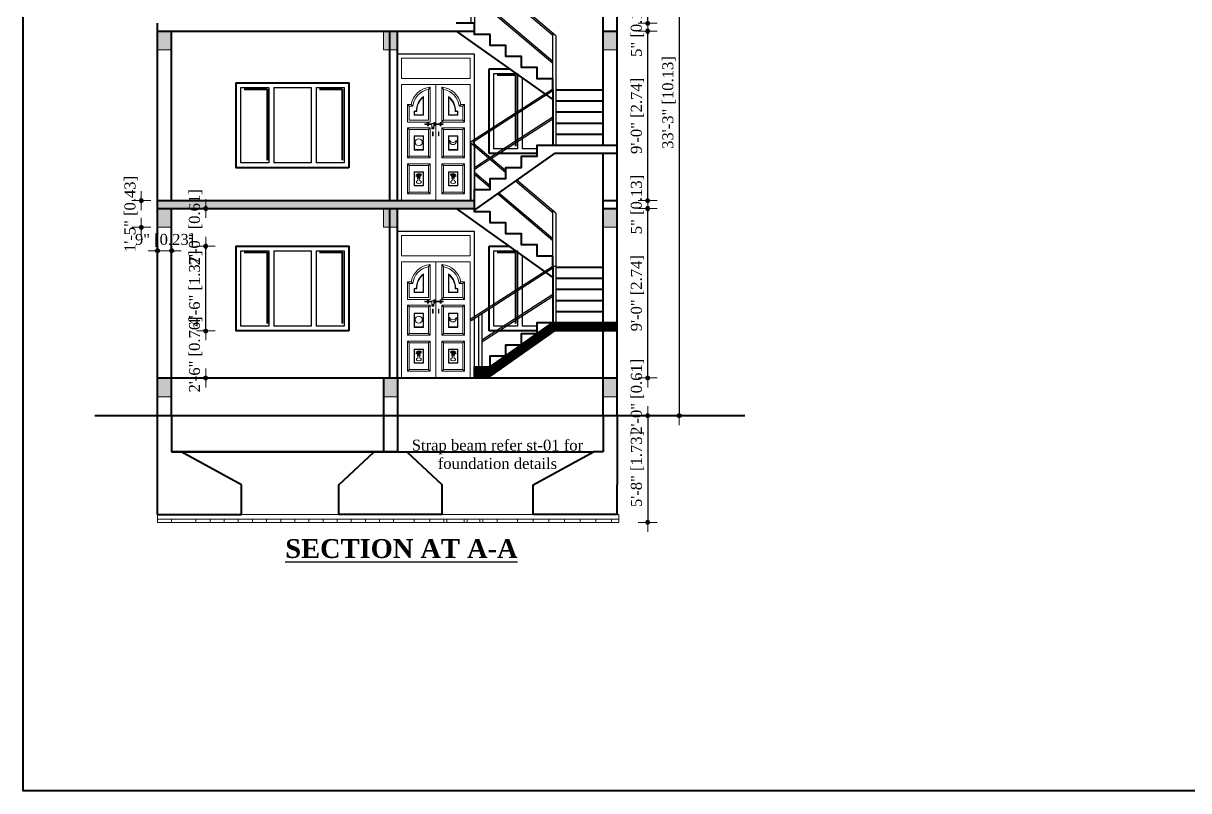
# Model space of a CAD drawing. Header units: feet. Extents: x 4160 to 31260, y -20219 to -1382.
# Drawn here: x 17057 to 17800, y -8677 to -8188 of the extents above; entities that cross this region are included whole.
import ezdxf

# ---------------------------------------------------------------- set-up
doc = ezdxf.new("R2010")
doc.units = ezdxf.units.FT
doc.header["$LTSCALE"] = 50
doc.header["$MEASUREMENT"] = 0
doc.header["$PDMODE"] = 34
doc.linetypes.add('ACAD_ISO02W100', pattern=[15, 12, -3])
for name, color, linetype, lineweight in [('DIMENISON', 152, 'Continuous', 9), ('DIMENSION', 142, 'Continuous', 13), ('DOOR ELEVATION', 21, 'Continuous', 15), ('elevation', 201, 'Continuous', 30), ('Elevation 2 _.15', 32, 'Continuous', 15), ('IES_WR_Elevation', 4, 'Continuous', 15), ('stair', 140, 'Continuous', 18), ('Text1', 3, 'Continuous', 25), ('wall', 6, 'Continuous', 40), ('WINDOW ELEVATION', 140, 'Continuous', 18)]:
    doc.layers.add(name, color=color, linetype=linetype, lineweight=lineweight)
doc.layers.add('Hatch', color=30, linetype='Continuous')
doc.layers.add('Text', color=7, linetype='Continuous')
doc.styles.add('7 INCH', font='times.ttf', dxfattribs={"height": 7})
doc.styles.add('NAVARAJ', font='times.ttf', dxfattribs={"height": 9})
doc.styles.add('PRADEEP', font='times.ttf', dxfattribs={"height": 7})
doc.dimstyles.new('7 INCH', dxfattribs={"dimscale": 0, "dimtxt": 7, "dimasz": 1, "dimexe": 2, "dimexo": 9, "dimgap": 2, "dimtad": 1, "dimdec": 0, "dimzin": 3, "dimdsep": 46, "dimlunit": 4, "dimtxsty": '7 INCH', "dimblk": 'DIM', "dimcen": 3, "dimdle": 3, "dimse1": 1, "dimse2": 1, "dimclrd": 256, "dimclre": 256, "dimclrt": 7, "dimadec": 1, "dimazin": 2, "dimtfac": 1, "dimtdec": 0, "dimtix": 1, "dimtofl": 0, "dimtmove": 2, "dimatfit": 3, "dimldrblk": 'DIM', "dimfxl": 2, "dimfrac": 2, "dimtolj": 2, "dimtzin": 0, "dimarcsym": 0})

# ---------------------------------------------------------------- blocks, each defined once
blk = doc.blocks.new('fgd111')
at = {"layer": 'DOOR ELEVATION'}
for p, q in [((7386.74, -2949.91), (7387.88, -2948.6)), ((7387.88, -2948.6), (7387.88, -2948.6)), ((7391.31, -2946.91), (7391.31, -3015.96)), ((7395.88, -2949.91), (7394.74, -2948.6)), ((7394.74, -2948.6), (7394.74, -2948.6)), ((7374.17, -2958.88), (7375.31, -2960.02)), ((7376.45, -2958.88), (7377.28, -2960.02)), ((7406.17, -2958.88), (7405.34, -2960.02)), ((7408.45, -2958.88), (7407.31, -2960.02)), ((7374.17, -2972.86), (7375.31, -2974.01)), ((7387.88, -2972.86), (7386.74, -2974.01)), ((7394.74, -2969.44), (7395.88, -2968.29)), ((7394.74, -2972.86), (7395.88, -2974.01)), ((7407.31, -2968.29), (7408.45, -2969.44)), ((7408.45, -2972.86), (7407.31, -2974.01)), ((7375.31, -2989.84), (7374.17, -2990.98)), ((7374.17, -2994.41), (7375.31, -2995.56)), ((7387.88, -2990.98), (7386.74, -2989.84)), ((7387.88, -2994.41), (7386.74, -2995.56)), ((7394.74, -2990.98), (7395.88, -2989.84)), ((7394.74, -2994.41), (7395.88, -2995.56)), ((7407.31, -2989.84), (7408.45, -2990.98)), ((7408.45, -2994.41), (7407.31, -2995.56)), ((7379.86, -3002), (7379.1, -3001.58)), ((7379.8, -3001.7), (7379.35, -3000.97)), ((7379.8, -3001.7), (7379.55, -3001.63)), ((7380.48, -3001.51), (7379.62, -3001.02)), ((7380.36, -3001.51), (7379.68, -3001.2)), ((7379.99, -3001.02), (7379.74, -3000.71)), ((7380.11, -3002.07), (7379.8, -3001.7)), ((7380.23, -3000.77), (7379.86, -3000.65)), ((7379.99, -3001.51), (7379.86, -3001.45)), ((7379.99, -3001.02), (7380.17, -3000.58)), ((7379.99, -3001.51), (7379.99, -3001.02)), ((7380.11, -3002.07), (7379.99, -3001.51)), ((7380.23, -3000.77), (7380.48, -3000.46)), ((7381.1, -3001.57), (7380.23, -3000.77)), ((7380.48, -3001.51), (7380.36, -3001.51)), ((7380.43, -3000.96), (7380.68, -3000.76)), ((7380.48, -3001.51), (7381.1, -3000.83)), ((7380.79, -3002.56), (7380.48, -3001.51)), ((7380.54, -3000.57), (7380.49, -3000.28)), ((7380.65, -3000.66), (7380.54, -3000.57)), ((7380.7, -3000.59), (7380.59, -3000.39)), ((7380.6, -3001.11), (7380.61, -3000.69)), ((7380.61, -3000.69), (7380.78, -3000.49)), ((7380.61, -3000.95), (7380.79, -3000.79)), ((7380.68, -3000.76), (7380.8, -3000.19)), ((7381.1, -3000.83), (7380.79, -3000.34)), ((7380.79, -3000.79), (7380.88, -3000.58)), ((7380.93, -3000.57), (7380.99, -3000.21)), ((7381.22, -3000.58), (7381.04, -3000.52)), ((7381.04, -3002.13), (7381.1, -3001.57)), ((7381.1, -3000.83), (7381.47, -3000.65)), ((7381.16, -3001.51), (7381.22, -3001.2)), ((7381.28, -3002), (7381.16, -3001.51)), ((7381.22, -3000.58), (7381.34, -3000.4)), ((7381.53, -3001.02), (7381.22, -3000.58)), ((7381.22, -3001.2), (7381.65, -3000.95)), ((7381.49, -3000.83), (7381.44, -3000.37)), ((7381.47, -3000.65), (7381.65, -3000.34)), ((7381.71, -3001.15), (7381.49, -3000.82)), ((7381.78, -3001.45), (7381.59, -3000.58)), ((7381.65, -3000.95), (7382.02, -3000.46)), ((7381.71, -3000.72), (7381.78, -3000.34)), ((7381.79, -3000.95), (7381.71, -3000.72)), ((7381.71, -3002.44), (7381.78, -3001.45)), ((7381.78, -3001.08), (7381.84, -3000.52)), ((7382.02, -3001.76), (7381.78, -3001.08)), ((7381.9, -3001.88), (7382.27, -3001.57)), ((7382.08, -3000.3), (7382.14, -3000.47)), ((7382.09, -3001.73), (7382.19, -3001.42)), ((7382.12, -3000.65), (7382.16, -3000.37)), ((7382.19, -3001.42), (7382.12, -3000.65)), ((7382.13, -3000.62), (7382.22, -3000.49)), ((7382.14, -3000.54), (7382.26, -3000.4)), ((7382.15, -3000.45), (7382.32, -3000.28)), ((7382.16, -3000.37), (7382.25, -3000.3)), ((7382.19, -3001.42), (7382.32, -3001.03)), ((7382.27, -3001.57), (7382.33, -3001.14)), ((7382.27, -3001.57), (7382.52, -3001.2)), ((7382.32, -3001.03), (7382.62, -3000.76)), ((7382.33, -3001.14), (7382.52, -3000.89)), ((7382.39, -3001.39), (7382.46, -3001.14)), ((7382.46, -3001.14), (7382.58, -3001.02)), ((7400.3, -3001.03), (7400, -3000.76)), ((7400.16, -3001.14), (7400.04, -3001.02)), ((7400.29, -3001.14), (7400.1, -3000.89)), ((7400.35, -3001.57), (7400.1, -3001.2)), ((7400.22, -3001.39), (7400.16, -3001.14)), ((7400.47, -3000.45), (7400.29, -3000.28)), ((7400.35, -3001.57), (7400.29, -3001.14)), ((7400.43, -3001.42), (7400.3, -3001.03)), ((7400.72, -3001.88), (7400.35, -3001.57)), ((7400.46, -3000.37), (7400.36, -3000.3)), ((7400.47, -3000.54), (7400.36, -3000.4)), ((7400.49, -3000.62), (7400.4, -3000.49)), ((7400.43, -3001.42), (7400.5, -3000.65)), ((7400.53, -3001.73), (7400.43, -3001.42)), ((7400.5, -3000.65), (7400.46, -3000.37)), ((7400.54, -3000.3), (7400.48, -3000.47)), ((7400.97, -3000.95), (7400.6, -3000.46)), ((7400.6, -3001.76), (7400.84, -3001.08)), ((7400.84, -3001.08), (7400.78, -3000.52)), ((7400.83, -3000.95), (7400.91, -3000.72)), ((7400.91, -3000.72), (7400.84, -3000.34)), ((7400.84, -3001.45), (7401.03, -3000.58)), ((7400.9, -3002.44), (7400.84, -3001.45)), ((7400.91, -3001.15), (7401.13, -3000.82)), ((7401.15, -3000.65), (7400.97, -3000.34)), ((7401.4, -3001.2), (7400.97, -3000.95)), ((7401.09, -3001.02), (7401.4, -3000.58)), ((7401.13, -3000.83), (7401.18, -3000.37)), ((7401.52, -3000.83), (7401.15, -3000.65)), ((7401.4, -3000.58), (7401.27, -3000.4)), ((7401.34, -3002), (7401.46, -3001.51)), ((7401.4, -3000.58), (7401.58, -3000.52)), ((7401.46, -3001.51), (7401.4, -3001.2)), ((7401.52, -3000.83), (7401.83, -3000.34)), ((7401.52, -3001.57), (7402.38, -3000.77)), ((7402.14, -3001.51), (7401.52, -3000.83)), ((7401.58, -3002.13), (7401.52, -3001.57)), ((7401.69, -3000.57), (7401.63, -3000.21)), ((7401.83, -3000.79), (7401.74, -3000.58)), ((7401.94, -3000.76), (7401.82, -3000.19)), ((7402.01, -3000.95), (7401.83, -3000.79)), ((7401.83, -3002.56), (7402.14, -3001.51)), ((7402, -3000.69), (7401.84, -3000.49)), ((7401.92, -3000.59), (7402.03, -3000.39)), ((7402.19, -3000.96), (7401.94, -3000.76)), ((7401.97, -3000.66), (7402.08, -3000.57)), ((7402.02, -3001.11), (7402, -3000.69)), ((7402.08, -3000.57), (7402.13, -3000.28)), ((7402.38, -3000.77), (7402.14, -3000.46)), ((7402.14, -3001.51), (7403, -3001.02)), ((7402.14, -3001.51), (7402.26, -3001.51)), ((7402.26, -3001.51), (7402.94, -3001.2)), ((7402.38, -3000.77), (7402.76, -3000.65)), ((7402.63, -3001.02), (7402.45, -3000.58)), ((7402.51, -3002.07), (7402.63, -3001.51)), ((7402.51, -3002.07), (7402.82, -3001.7)), ((7402.63, -3001.02), (7402.88, -3000.71)), ((7402.63, -3001.51), (7402.63, -3001.02)), ((7402.63, -3001.51), (7402.76, -3001.45)), ((7402.76, -3002), (7403.51, -3001.58)), ((7402.82, -3001.7), (7403.27, -3000.97)), ((7402.82, -3001.7), (7403.06, -3001.63)), ((7379.86, -3002), (7379.17, -3001.93)), ((7380.05, -3002.19), (7379.8, -3002.19)), ((7380.23, -3002.37), (7379.86, -3002)), ((7380.23, -3002.37), (7380.11, -3002.07)), ((7380.48, -3002.5), (7380.23, -3002.37)), ((7380.67, -3002.81), (7380.48, -3002.5)), ((7381.04, -3002.99), (7380.67, -3002.81)), ((7380.79, -3002.56), (7381.04, -3002.13)), ((7381.04, -3002.87), (7380.79, -3002.56)), ((7381.04, -3002.99), (7381.59, -3002.74)), ((7381.04, -3002.99), (7381.34, -3002.74)), ((7381.04, -3002.99), (7381.04, -3002.87)), ((7381.41, -3002.44), (7381.28, -3002)), ((7381.34, -3002.74), (7381.41, -3002.44)), ((7381.59, -3002.74), (7381.9, -3001.88)), ((7401.03, -3002.74), (7400.72, -3001.88)), ((7401.58, -3002.99), (7401.03, -3002.74)), ((7401.21, -3002.44), (7401.34, -3002)), ((7401.27, -3002.74), (7401.21, -3002.44)), ((7401.58, -3002.99), (7401.27, -3002.74)), ((7401.83, -3002.56), (7401.58, -3002.13)), ((7401.58, -3002.87), (7401.83, -3002.56)), ((7401.58, -3002.99), (7401.95, -3002.81)), ((7401.58, -3002.99), (7401.58, -3002.87)), ((7401.95, -3002.81), (7402.14, -3002.5)), ((7402.14, -3002.5), (7402.38, -3002.37)), ((7402.38, -3002.37), (7402.76, -3002)), ((7402.38, -3002.37), (7402.51, -3002.07)), ((7402.57, -3002.19), (7402.82, -3002.19)), ((7402.76, -3002), (7403.45, -3001.93)), ((7375.31, -3011.39), (7374.17, -3012.53)), ((7387.88, -3012.53), (7386.74, -3011.39)), ((7394.74, -3012.53), (7395.88, -3011.39)), ((7407.31, -3011.39), (7408.45, -3012.53))]:
    blk.add_line(p, q, dxfattribs=at)
for points in [[(7387.88, -2969.44), (7387.88, -2948.6, 0.33491), (7376.45, -2958.88), (7374.17, -2958.88), (7374.17, -2969.44)], [(7386.74, -2968.29), (7386.74, -2949.91, 0.327311), (7377.43, -2960.02), (7375.31, -2960.02), (7375.31, -2968.29)], [(7394.74, -2969.44), (7394.74, -2948.6, -0.33491), (7406.17, -2958.88), (7408.45, -2958.88), (7408.45, -2969.44)], [(7395.88, -2968.29), (7395.88, -2949.91, -0.327311), (7405.19, -2960.02), (7407.31, -2960.02), (7407.31, -2968.29)], [(7383.88, -2965.44), (7383.88, -2954.19, 0.238492), (7379.49, -2962.88), (7378.17, -2962.88), (7378.17, -2965.44)], [(7383.59, -2965.15), (7383.59, -2954.77, 0.231176), (7379.78, -2963.17), (7378.45, -2963.17), (7378.45, -2965.15)], [(7398.74, -2965.44), (7398.74, -2954.19, -0.238492), (7403.13, -2962.88), (7404.45, -2962.88), (7404.45, -2965.44)], [(7399.02, -2965.15), (7399.02, -2954.77, -0.231176), (7402.84, -2963.17), (7404.17, -2963.17), (7404.17, -2965.15)]]:
    blk.add_lwpolyline(points, format="xyb", close=True, dxfattribs=at)
for points in [[(7374.17, -2990.98), (7374.17, -2972.86), (7387.88, -2972.86), (7387.88, -2990.98)], [(7386.85, -2969.78), (7386.32, -2969.78), (7386.32, -2971.69), (7386.85, -2971.69)], [(7390.04, -2970.26), (7388.77, -2970.26), (7388.77, -2973.62), (7390.04, -2973.62)], [(7389.5, -2972.4), (7389.34, -2972.4), (7389.34, -2973.13), (7389.5, -2973.13)], [(7390.63, -2969.78), (7390.1, -2969.78), (7390.1, -2971.69), (7390.63, -2971.69)], [(7394.36, -2969.78), (7393.83, -2969.78), (7393.83, -2971.69), (7394.36, -2971.69)], [(7408.45, -2990.98), (7408.45, -2972.86), (7394.74, -2972.86), (7394.74, -2990.98)], [(7375.31, -2989.84), (7375.31, -2974.01), (7386.74, -2974.01), (7386.74, -2989.84)], [(7378.17, -2977.64), (7383.88, -2977.64), (7383.88, -2986.21), (7378.17, -2986.21)], [(7378.45, -2977.92), (7383.59, -2977.92), (7383.59, -2985.92), (7378.45, -2985.92)], [(7389.56, -2975.37), (7389.28, -2975.37), (7389.28, -2977.8), (7389.56, -2977.8)], [(7393.1, -2975.37), (7392.81, -2975.37), (7392.81, -2977.8), (7393.1, -2977.8)], [(7407.31, -2989.84), (7407.31, -2974.01), (7395.88, -2974.01), (7395.88, -2989.84)], [(7404.45, -2977.64), (7398.74, -2977.64), (7398.74, -2986.21), (7404.45, -2986.21)], [(7404.17, -2977.92), (7399.02, -2977.92), (7399.02, -2985.92), (7404.17, -2985.92)], [(7374.17, -3012.53), (7374.17, -2994.41), (7387.88, -2994.41), (7387.88, -3012.53)], [(7408.45, -3012.53), (7408.45, -2994.41), (7394.74, -2994.41), (7394.74, -3012.53)], [(7375.31, -3011.39), (7375.31, -2995.56), (7386.74, -2995.56), (7386.74, -3011.39)], [(7383.88, -3007.76), (7378.17, -3007.76), (7378.17, -2999.19), (7383.88, -2999.19)], [(7383.59, -3007.47), (7378.45, -3007.47), (7378.45, -2999.47), (7383.59, -2999.47)], [(7407.31, -3011.39), (7407.31, -2995.56), (7395.88, -2995.56), (7395.88, -3011.39)], [(7398.74, -3007.76), (7404.45, -3007.76), (7404.45, -2999.19), (7398.74, -2999.19)], [(7399.02, -3007.47), (7404.17, -3007.47), (7404.17, -2999.47), (7399.02, -2999.47)]]:
    blk.add_lwpolyline(points, close=True, dxfattribs=at)
for points in [[(7386.32, -2970.45), (7384.73, -2970.45), (7384.73, -2970.9), (7386.32, -2970.9)], [(7388.77, -2970.45), (7386.85, -2970.45)], [(7386.85, -2970.9), (7388.77, -2970.9)], [(7390.1, -2970.45), (7390.04, -2970.45)], [(7390.04, -2970.9), (7390.1, -2970.9)], [(7393.83, -2970.45), (7390.63, -2970.45)], [(7390.63, -2970.9), (7393.83, -2970.9)], [(7394.36, -2970.9), (7395.55, -2970.9), (7395.55, -2970.45), (7394.36, -2970.45)]]:
    blk.add_lwpolyline(points, dxfattribs=at)
blk.add_circle((7381, -2981.6), 2.13, dxfattribs=at)
for centre, radius, start, end in [((7401.48, -2980.87), 2.13, 162.15629, 17.84371), ((7401.48, -2979.57), 2.13, 197.84371, 342.15629), ((7381.04, -3001.23), 4.98, 258.83134, 281.16866), ((7401.58, -3001.23), 4.98, 258.83134, 281.16866)]:
    blk.add_arc(centre, radius, start, end, dxfattribs=at)
blk.add_ellipse((7381.04, -3002.92), major_axis=(-0.701, 0), ratio=0.098223, dxfattribs=at)
at = {"layer": 'DOOR ELEVATION', "extrusion": (0, 0, -1)}
blk.add_ellipse((7401.58, -3002.92), major_axis=(0.701, 0), ratio=0.098223, dxfattribs=at)
at = {"layer": 'DOOR ELEVATION'}
for points in [[(7380.34, -3002.92), (7380.34, -3003.25), (7380.67, -3003.82), (7380.4, -3004.46), (7379.6, -3005.16), (7380.07, -3006.12)], [(7381.74, -3002.92), (7381.74, -3003.25), (7381.4, -3003.82), (7381.67, -3004.46), (7382.47, -3005.16), (7382, -3006.12)], [(7400.88, -3002.92), (7400.88, -3003.25), (7401.21, -3003.82), (7400.95, -3004.46), (7400.15, -3005.16), (7400.62, -3006.12)], [(7402.28, -3002.92), (7402.28, -3003.25), (7401.95, -3003.82), (7402.22, -3004.46), (7403.01, -3005.16), (7402.55, -3006.12)]]:
    blk.add_spline(points, degree=3, dxfattribs=at)
at = {"layer": 'elevation'}
for p, q in [((7414.31, -2928.74), (7368.31, -2928.74)), ((7368.31, -2928.74), (7368.31, -3016.53)), ((7414.31, -3016.53), (7414.31, -2928.74)), ((7368.31, -3016.53), (7370.74, -3016.53)), ((7411.88, -3016.53), (7414.31, -3016.53))]:
    blk.add_line(p, q, dxfattribs=at)
at = {"layer": 'WINDOW ELEVATION'}
for p, q in [((7370.74, -2943.48), (7370.74, -2931.17)), ((7370.74, -2931.17), (7411.88, -2931.17)), ((7411.88, -2931.17), (7411.88, -2943.48)), ((7370.74, -2943.48), (7411.88, -2943.48)), ((7370.74, -3016.53), (7370.74, -2946.91)), ((7370.74, -2946.91), (7411.88, -2946.91)), ((7411.88, -2946.91), (7411.88, -3016.53))]:
    blk.add_line(p, q, dxfattribs=at)
blk = doc.blocks.new('beam')
at = {"layer": 'Hatch', "ltscale": 0.1}
h = blk.add_hatch(color=256, dxfattribs=at)
h.dxf.hatch_style = 1
h.paths.add_polyline_path([(7529.19, -9342.29), (7520.19, -9342.29), (7520.19, -9354.29), (7529.19, -9354.29)])
at = {"layer": 'Elevation 2 _.15', "ltscale": 0.1}
blk.add_lwpolyline([(7520.19, -9342.29), (7529.19, -9342.29), (7529.19, -9354.29), (7520.19, -9354.29)], close=True, dxfattribs=at)
blk = doc.blocks.new('DIM')
at = {"layer": 'DIMENSION'}
h = blk.add_hatch(color=256, dxfattribs=at)
h.paths.add_polyline_path([(0, 1.28), (0, 0), (1.28, 0, 0.414214)])
h.paths.add_polyline_path([(1.28, 0), (0, 0), (0, -1.28, 0.414214)])
h.paths.add_polyline_path([(0, 0), (-1.28, 0, 0.414214), (0, -1.28)])
h.paths.add_polyline_path([(0, 1.28, 0.414214), (-1.28, 0), (0, 0)])
for p, q in [((-6, 0), (6, 0)), ((0, 6), (0, -6))]:
    blk.add_line(p, q, dxfattribs=at)
blk.add_circle((0, 0), 1.28, dxfattribs=at)
blk = doc.blocks.new('*D297')
at = {"layer": 'Defpoints', "color": 0, "ltscale": 0.1, "transparency": 16777216}
for p in [(17516.9, -8438.09), (17436.54, -8506.09), (17455.04, -8506.09)]:
    blk.add_point(p, dxfattribs=at)
at = {"layer": 'DIMENISON', "lineweight": -2, "ltscale": 0.1, "transparency": 16777216}
blk.add_line((17455.04, -8439.09), (17455.04, -8505.09), dxfattribs=at)
for p, rotation in [((17455.04, -8438.09), 90), ((17455.04, -8506.09), 270)]:
    blk.add_blockref('DIM', p, dxfattribs=dict(at, rotation=rotation))
at = {"layer": 'DIMENISON', "color": 7, "ltscale": 0.1, "transparency": 16777216, "insert": (17448.51, -8472.09), "char_height": 7, "attachment_point": 5, "rotation": 90, "style": '7 INCH'}
blk.add_mtext('\\A2;5\'-8" [1.73]', dxfattribs=at)
blk = doc.blocks.new('*D298')
at = {"layer": 'Defpoints', "color": 0, "ltscale": 0.1, "transparency": 16777216}
for p in [(17435.54, -8414.09), (17455.04, -8414.09), (17516.9, -8438.09)]:
    blk.add_point(p, dxfattribs=at)
at = {"layer": 'DIMENISON', "lineweight": -2, "ltscale": 0.1, "transparency": 16777216}
for p, q in [((17455.04, -8413.09), (17455.04, -8412.09)), ((17455.04, -8439.09), (17455.04, -8440.09))]:
    blk.add_line(p, q, dxfattribs=at)
for p, rotation in [((17455.04, -8414.09), 270), ((17455.04, -8438.09), 90)]:
    blk.add_blockref('DIM', p, dxfattribs=dict(at, rotation=rotation))
at = {"layer": 'DIMENISON', "color": 7, "ltscale": 0.1, "transparency": 16777216, "insert": (17448.51, -8426.09), "char_height": 7, "attachment_point": 5, "rotation": 90, "style": '7 INCH'}
blk.add_mtext('\\A2;2\'-0" [0.61]', dxfattribs=at)
blk = doc.blocks.new('*D299')
at = {"layer": 'Defpoints', "color": 0, "ltscale": 0.1, "transparency": 16777216}
for p in [(17435.54, -8306.09), (17455.04, -8306.09), (17435.54, -8414.09)]:
    blk.add_point(p, dxfattribs=at)
at = {"layer": 'DIMENISON', "lineweight": -2, "ltscale": 0.1, "transparency": 16777216}
blk.add_line((17455.04, -8413.09), (17455.04, -8307.09), dxfattribs=at)
for p, rotation in [((17455.04, -8306.09), 90), ((17455.04, -8414.09), 270)]:
    blk.add_blockref('DIM', p, dxfattribs=dict(at, rotation=rotation))
at = {"layer": 'DIMENISON', "color": 7, "ltscale": 0.1, "transparency": 16777216, "insert": (17448.51, -8360.09), "char_height": 7, "attachment_point": 5, "rotation": 90, "style": '7 INCH'}
blk.add_mtext('\\A2;9\'-0" [2.74]', dxfattribs=at)
blk = doc.blocks.new('*D300')
at = {"layer": 'Defpoints', "color": 0, "ltscale": 0.1, "transparency": 16777216}
for p in [(17435.54, -8301.09), (17455.04, -8301.09), (17435.54, -8306.09)]:
    blk.add_point(p, dxfattribs=at)
at = {"layer": 'DIMENISON', "lineweight": -2, "ltscale": 0.1, "transparency": 16777216}
for p, q in [((17455.04, -8300.09), (17455.04, -8299.09)), ((17455.04, -8307.09), (17455.04, -8308.09))]:
    blk.add_line(p, q, dxfattribs=at)
for p, rotation in [((17455.04, -8301.09), 270), ((17455.04, -8306.09), 90)]:
    blk.add_blockref('DIM', p, dxfattribs=dict(at, rotation=rotation))
at = {"layer": 'DIMENISON', "color": 7, "ltscale": 0.1, "transparency": 16777216, "insert": (17448.51, -8303.59), "char_height": 7, "attachment_point": 5, "rotation": 90, "style": '7 INCH'}
blk.add_mtext('\\A2;5" [0.13]', dxfattribs=at)
blk = doc.blocks.new('*D301')
at = {"layer": 'Defpoints', "color": 0, "ltscale": 0.1, "transparency": 16777216}
for p in [(17435.54, -8193.09), (17455.04, -8193.09), (17435.54, -8301.09)]:
    blk.add_point(p, dxfattribs=at)
at = {"layer": 'DIMENISON', "lineweight": -2, "ltscale": 0.1, "transparency": 16777216}
blk.add_line((17455.04, -8300.09), (17455.04, -8194.09), dxfattribs=at)
for p, rotation in [((17455.04, -8193.09), 90), ((17455.04, -8301.09), 270)]:
    blk.add_blockref('DIM', p, dxfattribs=dict(at, rotation=rotation))
at = {"layer": 'DIMENISON', "color": 7, "ltscale": 0.1, "transparency": 16777216, "insert": (17448.51, -8247.09), "char_height": 7, "attachment_point": 5, "rotation": 90, "style": '7 INCH'}
blk.add_mtext('\\A2;9\'-0" [2.74]', dxfattribs=at)
blk = doc.blocks.new('*D302')
at = {"layer": 'Defpoints', "color": 0, "ltscale": 0.1, "transparency": 16777216}
for p in [(17435.54, -8188.09), (17455.04, -8188.09), (17435.54, -8193.09)]:
    blk.add_point(p, dxfattribs=at)
at = {"layer": 'DIMENISON', "lineweight": -2, "ltscale": 0.1, "transparency": 16777216}
for p, q in [((17455.04, -8187.09), (17455.04, -8186.09)), ((17455.04, -8194.09), (17455.04, -8195.09))]:
    blk.add_line(p, q, dxfattribs=at)
for p, rotation in [((17455.04, -8188.09), 270), ((17455.04, -8193.09), 90)]:
    blk.add_blockref('DIM', p, dxfattribs=dict(at, rotation=rotation))
at = {"layer": 'DIMENISON', "color": 7, "ltscale": 0.1, "transparency": 16777216, "insert": (17448.51, -8190.59), "char_height": 7, "attachment_point": 5, "rotation": 90, "style": '7 INCH'}
blk.add_mtext('\\A2;5" [0.13]', dxfattribs=at)
blk = doc.blocks.new('*D303')
at = {"layer": 'Defpoints', "color": 0, "ltscale": 0.1, "transparency": 16777216}
for p in [(17435.54, -8080.09), (17455.04, -8080.09), (17435.54, -8188.09)]:
    blk.add_point(p, dxfattribs=at)
at = {"layer": 'DIMENISON', "lineweight": -2, "ltscale": 0.1, "transparency": 16777216}
blk.add_line((17455.04, -8187.09), (17455.04, -8081.09), dxfattribs=at)
for p, rotation in [((17455.04, -8080.09), 90), ((17455.04, -8188.09), 270)]:
    blk.add_blockref('DIM', p, dxfattribs=dict(at, rotation=rotation))
at = {"layer": 'DIMENISON', "color": 7, "ltscale": 0.1, "transparency": 16777216, "insert": (17448.51, -8134.09), "char_height": 7, "attachment_point": 5, "rotation": 90, "style": '7 INCH'}
blk.add_mtext('\\A2;9\'-0" [2.74]', dxfattribs=at)
blk = doc.blocks.new('*D306')
at = {"layer": 'Defpoints', "color": 0, "ltscale": 0.1, "transparency": 16777216}
for p in [(17435.54, -8039.09), (17435.54, -8438.09), (17475.08, -8438.09)]:
    blk.add_point(p, dxfattribs=at)
at = {"layer": 'stair', "lineweight": -2, "ltscale": 0.1, "transparency": 16777216}
blk.add_line((17475.08, -8040.09), (17475.08, -8437.09), dxfattribs=at)
for p, rotation in [((17475.08, -8039.09), 90), ((17475.08, -8438.09), 270)]:
    blk.add_blockref('DIM', p, dxfattribs=dict(at, rotation=rotation))
at = {"layer": 'stair', "color": 7, "ltscale": 0.1, "transparency": 16777216, "insert": (17468.56, -8238.59), "char_height": 7, "attachment_point": 5, "rotation": 90, "style": '7 INCH'}
blk.add_mtext('\\A2;33\'-3" [10.13]', dxfattribs=at)
blk = doc.blocks.new('*D307')
at = {"layer": 'Defpoints', "color": 0, "ltscale": 0.1, "transparency": 16777216}
for p in [(17192.63, -8384.09), (17173.36, -8414.09), (17192.63, -8414.09)]:
    blk.add_point(p, dxfattribs=at)
at = {"layer": 'stair', "lineweight": -2, "ltscale": 0.1, "transparency": 16777216}
for p, q in [((17173.36, -8383.09), (17173.36, -8382.09)), ((17173.36, -8415.09), (17173.36, -8416.09))]:
    blk.add_line(p, q, dxfattribs=at)
for p, rotation in [((17173.36, -8384.09), 270), ((17173.36, -8414.09), 90)]:
    blk.add_blockref('DIM', p, dxfattribs=dict(at, rotation=rotation))
at = {"layer": 'stair', "color": 7, "ltscale": 0.1, "transparency": 16777216, "insert": (17166.84, -8399.09), "char_height": 7, "attachment_point": 5, "rotation": 90, "style": '7 INCH'}
blk.add_mtext('\\A2;2\'-6" [0.76]', dxfattribs=at)
blk = doc.blocks.new('*D308')
at = {"layer": 'Defpoints', "color": 0, "ltscale": 0.1, "transparency": 16777216}
for p in [(17173.36, -8330.09), (17192.63, -8330.09), (17192.63, -8384.09)]:
    blk.add_point(p, dxfattribs=at)
at = {"layer": 'stair', "lineweight": -2, "ltscale": 0.1, "transparency": 16777216}
blk.add_line((17173.36, -8383.09), (17173.36, -8331.09), dxfattribs=at)
for p, rotation in [((17173.36, -8330.09), 90), ((17173.36, -8384.09), 270)]:
    blk.add_blockref('DIM', p, dxfattribs=dict(at, rotation=rotation))
at = {"layer": 'stair', "color": 7, "ltscale": 0.1, "transparency": 16777216, "insert": (17166.84, -8357.09), "char_height": 7, "attachment_point": 5, "rotation": 90, "style": '7 INCH'}
blk.add_mtext('\\A2;4\'-6" [1.37]', dxfattribs=at)
blk = doc.blocks.new('*D309')
at = {"layer": 'Defpoints', "color": 0, "ltscale": 0.1, "transparency": 16777216}
for p in [(17151.59, -8306.09), (17173.36, -8306.09), (17192.63, -8330.09)]:
    blk.add_point(p, dxfattribs=at)
at = {"layer": 'stair', "lineweight": -2, "ltscale": 0.1, "transparency": 16777216}
for p, q in [((17173.36, -8305.09), (17173.36, -8304.09)), ((17173.36, -8331.09), (17173.36, -8332.09))]:
    blk.add_line(p, q, dxfattribs=at)
for p, rotation in [((17173.36, -8306.09), 270), ((17173.36, -8330.09), 90)]:
    blk.add_blockref('DIM', p, dxfattribs=dict(at, rotation=rotation))
at = {"layer": 'stair', "color": 7, "ltscale": 0.1, "transparency": 16777216, "insert": (17166.84, -8318.09), "char_height": 7, "attachment_point": 5, "rotation": 90, "style": '7 INCH'}
blk.add_mtext('\\A2;2\'-0" [0.61]', dxfattribs=at)
blk = doc.blocks.new('*D310')
at = {"layer": 'Defpoints', "color": 0, "ltscale": 0.1, "transparency": 16777216}
for p in [(17142.59, -8301.09), (17132.26, -8318.09), (17142.59, -8318.09)]:
    blk.add_point(p, dxfattribs=at)
at = {"layer": 'stair', "lineweight": -2, "ltscale": 0.1, "transparency": 16777216}
for p, q in [((17132.26, -8300.09), (17132.26, -8299.09)), ((17132.26, -8319.09), (17132.26, -8320.09))]:
    blk.add_line(p, q, dxfattribs=at)
for p, rotation in [((17132.26, -8301.09), 270), ((17132.26, -8318.09), 90)]:
    blk.add_blockref('DIM', p, dxfattribs=dict(at, rotation=rotation))
at = {"layer": 'stair', "color": 7, "ltscale": 0.1, "transparency": 16777216, "insert": (17125.74, -8309.59), "char_height": 7, "attachment_point": 5, "rotation": 90, "style": '7 INCH'}
blk.add_mtext('\\A2;1\'-5" [0.43]', dxfattribs=at)
blk = doc.blocks.new('*D311')
at = {"layer": 'Defpoints', "color": 0, "ltscale": 0.1, "transparency": 16777216}
for p in [(17142.59, -8318.09), (17151.59, -8318.09), (17151.59, -8333.04)]:
    blk.add_point(p, dxfattribs=at)
at = {"layer": 'stair', "lineweight": -2, "ltscale": 0.1, "transparency": 16777216}
for p, q in [((17141.59, -8333.04), (17140.59, -8333.04)), ((17152.59, -8333.04), (17153.59, -8333.04))]:
    blk.add_line(p, q, dxfattribs=at)
blk.add_blockref('DIM', (17142.59, -8333.04), dxfattribs=at)
at = {"layer": 'stair', "lineweight": -2, "ltscale": 0.1, "transparency": 16777216, "rotation": 180}
blk.add_blockref('DIM', (17151.59, -8333.04), dxfattribs=at)
at = {"layer": 'stair', "color": 7, "ltscale": 0.1, "transparency": 16777216, "insert": (17147.09, -8326.51), "char_height": 7, "attachment_point": 5, "style": '7 INCH'}
blk.add_mtext('\\A2;9" [0.23]', dxfattribs=at)

msp = doc.modelspace()

# ---------------------------------------------------------------- hatches: boundary and pattern name
at = {"layer": 'stair', "ltscale": 0.1}
h = msp.add_hatch(color=8, dxfattribs=at)
h.dxf.hatch_style = 1
h.paths.add_polyline_path([(17344.54, -8301.09), (17142.59, -8301.09), (17142.59, -8306.09), (17332.96, -8306.09), (17344.54, -8306.09)])
at = {"layer": 'wall', "ltscale": 0.1}
h = msp.add_hatch(dxfattribs=at)
h.set_pattern_fill('ANSI31', color=256)
h.paths.add_polyline_path([(17396.13, -8383.78), (17435.54, -8383.78), (17435.54, -8378.78), (17394.54, -8378.78), (17344.54, -8414.09), (17353.21, -8414.09)])
h = msp.add_hatch(dxfattribs=at)
h.set_pattern_fill('ANSI31', color=256)
h.paths.add_polyline_path([(17354.54, -8407.03), (17344.54, -8407.03), (17344.54, -8414.09)])

# ---------------------------------------------------------------- linework, layer by layer
at = {"layer": 'elevation', "ltscale": 0.1}
for p, q in [((17396.54, -8196.16), (17344.54, -8152.09)), ((17394.54, -8195.78), (17344.54, -8153.4)), ((17394.54, -8212.47), (17344.54, -8170.09)), ((17394.54, -8213.78), (17344.54, -8171.4)), ((17394.54, -8230.47), (17394.54, -8265.78)), ((17396.54, -8230.47), (17396.54, -8265.78)), ((17354.54, -8291.57), (17344.54, -8283.09)), ((17354.54, -8292.88), (17344.54, -8284.4)), ((17394.54, -8326.78), (17359.23, -8296.84)), ((17394.54, -8325.47), (17360.07, -8296.25)), ((17394.54, -8342.78), (17396.54, -8342.78)), ((17394.54, -8343.47), (17394.54, -8378.78)), ((17396.54, -8343.47), (17396.54, -8378.78)), ((17342.56, -8377.37), (17341.96, -8376.56))]:
    msp.add_line(p, q, dxfattribs=at)
for points in [[(17342.54, -8188.09), (17342.54, -8152.09), (17344.54, -8152.09), (17344.54, -8188.09)], [(17394.54, -8230.47), (17394.54, -8194.47)], [(17396.54, -8196.16), (17396.54, -8230.47)], [(17354.48, -8273.52), (17394.54, -8247.78)], [(17355.28, -8274.19), (17394.54, -8248.97)], [(17342.54, -8301.09), (17342.54, -8264.71)], [(17344.54, -8266.4), (17344.54, -8301.09)], [(17344.54, -8279.9), (17353.6, -8274.08)], [(17344.54, -8281.09), (17354.4, -8274.76)], [(17394.54, -8308.78), (17370.81, -8288.66)], [(17396.54, -8309.16), (17371.65, -8288.07)], [(17394.54, -8343.47), (17394.54, -8307.47)], [(17396.54, -8309.16), (17396.54, -8343.47)], [(17341.96, -8376.56), (17394.54, -8342.78)], [(17342.56, -8377.37), (17394.54, -8343.97)], [(17349.4, -8389.78), (17394.54, -8360.78)], [(17349.4, -8390.97), (17394.54, -8361.97)], [(17347.4, -8407.03), (17347.4, -8374.25)], [(17349.4, -8372.97), (17349.4, -8407.03)]]:
    msp.add_lwpolyline(points, dxfattribs=at)
for points in [[(17364.54, -8283.35), (17342.55, -8264.72, -0.504044), (17342.66, -8263.11), (17394.54, -8229.78)], [(17364.54, -8282.04), (17344.23, -8264.83, -0.504044), (17344.34, -8263.22), (17394.54, -8230.97)]]:
    msp.add_lwpolyline(points, format="xyb", dxfattribs=at)
at = {"layer": 'Hatch', "linetype": 'Continuous'}
for p, q in [((17357.04, -8268.09), (17357.04, -8220.09)), ((17357.04, -8220.09), (17372.04, -8220.09)), ((17372.04, -8220.09), (17372.04, -8268.09)), ((17195.63, -8277.09), (17195.63, -8229.09)), ((17195.63, -8229.09), (17213.63, -8229.09)), ((17213.63, -8229.09), (17213.63, -8277.09)), ((17216.63, -8229.09), (17240.63, -8229.09)), ((17216.63, -8229.09), (17216.63, -8277.09)), ((17240.63, -8229.09), (17240.63, -8277.09)), ((17243.63, -8229.09), (17261.63, -8229.09)), ((17243.63, -8229.09), (17243.63, -8277.09)), ((17261.63, -8229.09), (17261.63, -8277.09)), ((17375.04, -8222.82), (17375.04, -8268.09)), ((17372.04, -8268.09), (17357.04, -8268.09)), ((17384.54, -8268.09), (17375.04, -8268.09)), ((17213.63, -8277.09), (17195.63, -8277.09)), ((17240.63, -8277.09), (17216.63, -8277.09)), ((17261.63, -8277.09), (17243.63, -8277.09)), ((17195.63, -8381.09), (17195.63, -8333.09)), ((17195.63, -8333.09), (17213.63, -8333.09)), ((17213.63, -8333.09), (17213.63, -8381.09)), ((17216.63, -8333.09), (17240.63, -8333.09)), ((17216.63, -8333.09), (17216.63, -8381.09)), ((17240.63, -8333.09), (17240.63, -8381.09)), ((17243.63, -8333.09), (17261.63, -8333.09)), ((17243.63, -8333.09), (17243.63, -8381.09)), ((17261.63, -8333.09), (17261.63, -8381.09)), ((17357.04, -8381.09), (17357.04, -8333.09)), ((17357.04, -8333.09), (17372.04, -8333.09)), ((17372.04, -8333.09), (17372.04, -8381.09)), ((17375.04, -8335.82), (17375.04, -8381.09)), ((17213.63, -8381.09), (17195.63, -8381.09)), ((17240.63, -8381.09), (17216.63, -8381.09)), ((17261.63, -8381.09), (17243.63, -8381.09)), ((17372.04, -8381.09), (17357.04, -8381.09)), ((17384.54, -8381.09), (17375.04, -8381.09))]:
    msp.add_line(p, q, dxfattribs=at)
at = {"layer": 'IES_WR_Elevation', "linetype": 'ACAD_ISO02W100'}
for p, q in [((17142.59, -8506.09), (17142.59, -8501.09)), ((17380.98, -8501.09), (17142.59, -8501.09)), ((17380.98, -8504.09), (17142.59, -8504.09)), ((17151.59, -8506.09), (17151.59, -8504.09)), ((17167.1, -8506.09), (17167.1, -8504.09)), ((17176.1, -8506.09), (17176.1, -8504.09)), ((17185.1, -8506.09), (17185.1, -8504.09)), ((17194.1, -8506.09), (17194.1, -8504.09)), ((17203.1, -8506.09), (17203.1, -8504.09)), ((17212.1, -8506.09), (17212.1, -8504.09)), ((17221.1, -8506.09), (17221.1, -8504.09)), ((17230.1, -8506.09), (17230.1, -8504.09)), ((17239.1, -8506.09), (17239.1, -8504.09)), ((17248.1, -8506.09), (17248.1, -8504.09)), ((17257.1, -8506.09), (17257.1, -8504.09)), ((17266.1, -8506.09), (17266.1, -8504.09)), ((17275.1, -8506.09), (17275.1, -8504.09)), ((17284.1, -8506.09), (17284.1, -8504.09)), ((17293.1, -8506.09), (17293.1, -8504.09)), ((17306.1, -8506.09), (17306.1, -8504.09)), ((17316.1, -8506.09), (17316.1, -8504.09)), ((17325.1, -8506.09), (17325.1, -8504.09)), ((17327.03, -8506.09), (17327.03, -8504.09)), ((17338.1, -8506.09), (17338.1, -8504.09)), ((17340.03, -8506.09), (17340.03, -8504.09)), ((17348.1, -8506.09), (17348.1, -8504.09)), ((17350.03, -8506.09), (17350.03, -8504.09)), ((17359.03, -8506.09), (17359.03, -8504.09)), ((17372.03, -8506.09), (17372.03, -8504.09)), ((17436.54, -8501.09), (17380.98, -8501.09)), ((17436.54, -8504.09), (17380.98, -8504.09)), ((17382.03, -8506.09), (17382.03, -8504.09)), ((17392.03, -8506.09), (17392.03, -8504.09)), ((17402.03, -8506.09), (17402.03, -8504.09)), ((17412.03, -8506.09), (17412.03, -8504.09)), ((17422.03, -8506.09), (17422.03, -8504.09)), ((17432.03, -8506.09), (17432.03, -8504.09)), ((17436.54, -8506.09), (17436.54, -8501.09)), ((17380.98, -8506.09), (17142.59, -8506.09)), ((17436.54, -8506.09), (17380.98, -8506.09))]:
    msp.add_line(p, q, dxfattribs=at)
at = {"layer": 'stair', "ltscale": 0.1}
for p, q in [((17344.54, -8301.09), (17332.96, -8301.09)), ((17426.54, -8343.47), (17426.54, -8378.78))]:
    msp.add_line(p, q, dxfattribs=at)
at = {"layer": 'wall', "ltscale": 0.1}
for p, q in [((17426.54, -8265.78), (17426.54, -8080.09)), ((17435.54, -8438.09), (17435.54, -8075.09)), ((17142.59, -8438.09), (17142.59, -8188.09)), ((17344.54, -8188.09), (17332.96, -8188.09)), ((17142.59, -8193.09), (17344.54, -8193.09)), ((17151.59, -8301.09), (17151.59, -8193.09)), ((17290.6, -8301.09), (17290.6, -8193.09)), ((17295.6, -8301.09), (17295.6, -8193.09)), ((17332.96, -8193.09), (17390.38, -8233.64)), ((17426.54, -8193.09), (17435.54, -8193.09)), ((17390.38, -8233.64), (17394.54, -8236.59)), ((17394.54, -8230.47), (17394.54, -8265.78)), ((17426.54, -8378.78), (17426.54, -8270.78)), ((17142.59, -8301.09), (17344.54, -8301.09)), ((17426.54, -8301.09), (17435.54, -8301.09)), ((17142.59, -8306.09), (17332.96, -8306.09)), ((17151.59, -8438.09), (17151.59, -8306.09)), ((17290.6, -8414.09), (17290.6, -8306.09)), ((17295.6, -8414.09), (17295.6, -8306.09)), ((17332.96, -8306.09), (17394.54, -8350.01)), ((17332.96, -8306.09), (17344.54, -8306.09)), ((17426.54, -8306.09), (17435.54, -8306.09)), ((17394.54, -8343.47), (17394.54, -8378.78)), ((17426.54, -8438.09), (17426.54, -8383.78)), ((17142.59, -8414.09), (17435.54, -8414.09)), ((17102.67, -8438.09), (17516.9, -8438.09))]:
    msp.add_line(p, q, dxfattribs=at)
at = {"layer": 'wall', "color": 7, "linetype": 'Continuous'}
for p, q in [((17354.04, -8271.09), (17354.04, -8217.09)), ((17354.04, -8217.09), (17366.94, -8217.09)), ((17359.18, -8221), (17370.8, -8221)), ((17370.8, -8221), (17370.8, -8266.33)), ((17197.76, -8230), (17212.38, -8230)), ((17212.38, -8230), (17212.38, -8275.33)), ((17245.76, -8230), (17260.38, -8230)), ((17260.38, -8230), (17260.38, -8275.33)), ((17384.54, -8271.09), (17354.04, -8271.09)), ((17197.76, -8334), (17212.38, -8334)), ((17212.38, -8334), (17212.38, -8379.33)), ((17245.76, -8334), (17260.38, -8334)), ((17260.38, -8334), (17260.38, -8379.33)), ((17354.04, -8384.09), (17354.04, -8330.09)), ((17354.04, -8330.09), (17366.94, -8330.09)), ((17359.18, -8334), (17370.8, -8334)), ((17370.8, -8334), (17370.8, -8379.33)), ((17384.54, -8384.09), (17354.04, -8384.09))]:
    msp.add_line(p, q, dxfattribs=at)
at = {"layer": 'wall', "linetype": 'ACAD_ISO02W100'}
for p, q in [((17142.59, -8501.09), (17142.59, -8414.09)), ((17286.6, -8414.09), (17286.6, -8461.09)), ((17295.6, -8414.09), (17295.6, -8461.09)), ((17151.59, -8438.09), (17151.59, -8461.09)), ((17426.54, -8438.09), (17426.54, -8461.09)), ((17435.54, -8438.09), (17435.54, -8461.09)), ((17295.6, -8461.09), (17151.59, -8461.09)), ((17151.59, -8461.09), (17420.54, -8461.09)), ((17151.59, -8461.09), (17157.59, -8461.09)), ((17196.16, -8482.09), (17157.59, -8461.09)), ((17258.1, -8482.09), (17280.6, -8461.09)), ((17286.6, -8461.09), (17280.6, -8461.09)), ((17301.6, -8461.09), (17324.1, -8482.09)), ((17381.98, -8482.09), (17420.54, -8461.09)), ((17426.54, -8461.09), (17420.54, -8461.09)), ((17435.54, -8461.09), (17435.54, -8482.09)), ((17196.16, -8501.09), (17196.16, -8482.09)), ((17258.1, -8501.09), (17258.1, -8482.09)), ((17324.1, -8501.09), (17324.1, -8482.09)), ((17381.98, -8501.09), (17381.98, -8482.09)), ((17435.54, -8501.09), (17435.54, -8482.09))]:
    msp.add_line(p, q, dxfattribs=at)
at = {"layer": 'wall', "ltscale": 0.1}
msp.add_lwpolyline([(17057.05, -6527.97), (19633.22, -6527.97), (19633.22, -8677.08), (17057.05, -8677.08)], close=True, dxfattribs=at)
for points in [[(17394.54, -8230.47), (17394.54, -8223.4), (17384.54, -8223.4), (17384.54, -8216.34), (17374.54, -8216.34), (17374.54, -8209.28), (17364.54, -8209.28), (17364.54, -8202.22), (17354.54, -8202.22), (17354.54, -8195.15), (17344.54, -8195.15), (17344.54, -8188.09)], [(17396.54, -8230.47), (17426.54, -8230.47)], [(17396.54, -8237.53), (17426.54, -8237.53)], [(17396.54, -8244.59), (17426.54, -8244.59)], [(17396.54, -8251.65), (17426.54, -8251.65)], [(17396.54, -8258.72), (17426.54, -8258.72)], [(17344.54, -8301.09), (17344.54, -8294.03), (17354.54, -8294.03), (17354.54, -8286.97), (17364.54, -8286.97), (17364.54, -8279.9), (17374.54, -8279.9), (17374.54, -8272.84), (17384.54, -8272.84), (17384.54, -8265.78), (17394.54, -8265.78)], [(17384.54, -8265.78), (17435.54, -8265.78)], [(17344.54, -8307.21), (17396.13, -8270.78), (17435.54, -8270.78)], [(17394.54, -8343.47), (17394.54, -8336.4), (17384.54, -8336.4), (17384.54, -8329.34), (17374.54, -8329.34), (17374.54, -8322.28), (17364.54, -8322.28), (17364.54, -8315.22), (17354.54, -8315.22), (17354.54, -8308.15), (17344.54, -8308.15), (17344.54, -8301.09)], [(17396.54, -8343.47), (17426.54, -8343.47)], [(17396.54, -8350.53), (17426.54, -8350.53)], [(17396.54, -8357.59), (17426.54, -8357.59)], [(17396.54, -8364.65), (17426.54, -8364.65)], [(17396.54, -8371.72), (17426.54, -8371.72)], [(17344.54, -8414.09), (17344.54, -8407.03), (17354.54, -8407.03), (17354.54, -8399.97), (17364.54, -8399.97), (17364.54, -8392.9), (17374.54, -8392.9), (17374.54, -8385.84), (17384.54, -8385.84), (17384.54, -8378.78), (17394.54, -8378.78)], [(17353.21, -8414.09), (17396.13, -8383.78), (17435.54, -8383.78)], [(17384.54, -8378.78), (17435.54, -8378.78)], [(17142.59, -8501.09), (17196.16, -8501.09)], [(17324.1, -8501.09), (17258.1, -8501.09)], [(17435.54, -8501.09), (17381.98, -8501.09)]]:
    msp.add_lwpolyline(points, dxfattribs=at)
at = {"layer": 'wall', "color": 7, "linetype": 'Continuous'}
for points in [[(17264.63, -8280.09), (17192.63, -8280.09), (17192.63, -8226.09), (17264.63, -8226.09)], [(17264.63, -8384.09), (17192.63, -8384.09), (17192.63, -8330.09), (17264.63, -8330.09)]]:
    msp.add_lwpolyline(points, close=True, dxfattribs=at)
at = {"layer": 'wall', "color": 5, "ltscale": 0.1}
for points in [[(17344.54, -8414.09), (17394.54, -8378.78)], [(17354.54, -8407.03), (17354.54, -8399.97)]]:
    msp.add_lwpolyline(points, dxfattribs=at)

# ---------------------------------------------------------------- block references
at = {"layer": 'Hatch'}
for p in [(9622.4, 1149.2), (9766.41, 1149.2), (9906.35, 1149.2), (9622.4, 1036.2), (9766.41, 1036.2), (9906.35, 1036.2), (9622.4, 928.2), (9766.41, 928.2), (9906.35, 928.2)]:
    msp.add_blockref('beam', p, dxfattribs=at)
at = {"layer": 'Text1', "xscale": 1.06399879325806, "yscale": 1.06399879325806, "zscale": 1.06399879325806}
for p in [(9455.73, -5091.5), (9455.73, -5204.5)]:
    msp.add_blockref('fgd111', p, dxfattribs=at)

# ---------------------------------------------------------------- texts
at = {"layer": 'Text', "ltscale": 0.1, "insert": (17292.09, -8453.4), "char_height": 7, "width": 134.3223, "attachment_point": 1, "style": 'NAVARAJ'}
msp.add_mtext('\\pxqc;Strap beam refer st-01 for foundation details', dxfattribs=at)
at = {"layer": 'Text', "insert": (17224.05, -8516.8), "char_height": 12, "width": 233, "attachment_point": 1, "style": 'PRADEEP'}
msp.add_mtext('{\\fTimes New Roman|b1|i0|c0|p18;\\LSECTION AT A-A}', dxfattribs=at)

# ---------------------------------------------------------------- dimensions: what is measured, and where the dimension line sits
at = {"layer": 'DIMENISON', "ltscale": 0.1}
for base, p1, p2, picture, middle in [((17455.04, -8080.09), (17435.54, -8188.09), (17435.54, -8080.09), '*D303', (17448.51, -8134.09)), ((17455.04, -8188.09), (17435.54, -8193.09), (17435.54, -8188.09), '*D302', (17448.51, -8190.59)), ((17455.04, -8193.09), (17435.54, -8301.09), (17435.54, -8193.09), '*D301', (17448.51, -8247.09)), ((17455.04, -8301.09), (17435.54, -8306.09), (17435.54, -8301.09), '*D300', (17448.51, -8303.59)), ((17455.04, -8306.09), (17435.54, -8414.09), (17435.54, -8306.09), '*D299', (17448.51, -8360.09)), ((17455.04, -8414.09), (17516.9, -8438.09), (17435.54, -8414.09), '*D298', (17448.51, -8426.09)), ((17455.04, -8506.09), (17516.9, -8438.09), (17436.54, -8506.09), '*D297', (17448.51, -8472.09))]:
    dim = msp.add_linear_dim(base=base, p1=p1, p2=p2, angle=90, dimstyle='7 INCH', override={"dimscale": 1}, dxfattribs=at)
    dim.commit()
    dim.dimension.update_dxf_attribs({"geometry": picture, "text_midpoint": middle})
at = {"layer": 'stair', "ltscale": 0.1}
for base, p1, p2, picture, middle in [((17475.08, -8438.09), (17435.54, -8039.09), (17435.54, -8438.09), '*D306', (17468.56, -8238.59)), ((17132.26, -8318.09), (17142.59, -8301.09), (17142.59, -8318.09), '*D310', (17125.74, -8309.59)), ((17173.36, -8306.09), (17192.63, -8330.09), (17151.59, -8306.09), '*D309', (17166.84, -8318.09)), ((17173.36, -8330.09), (17192.63, -8384.09), (17192.63, -8330.09), '*D308', (17166.84, -8357.09)), ((17173.36, -8414.09), (17192.63, -8384.09), (17192.63, -8414.09), '*D307', (17166.84, -8399.09))]:
    dim = msp.add_linear_dim(base=base, p1=p1, p2=p2, angle=90, dimstyle='7 INCH', override={"dimscale": 1}, dxfattribs=at)
    dim.commit()
    dim.dimension.update_dxf_attribs({"geometry": picture, "text_midpoint": middle})
dim = msp.add_linear_dim(base=(17151.59, -8333.04), p1=(17142.59, -8318.09), p2=(17151.59, -8318.09), dimstyle='7 INCH', override={"dimscale": 1}, dxfattribs=at)
dim.commit()
dim.dimension.update_dxf_attribs({"geometry": '*D311', "text_midpoint": (17147.09, -8326.51)})

doc.saveas('drawing.dxf')
